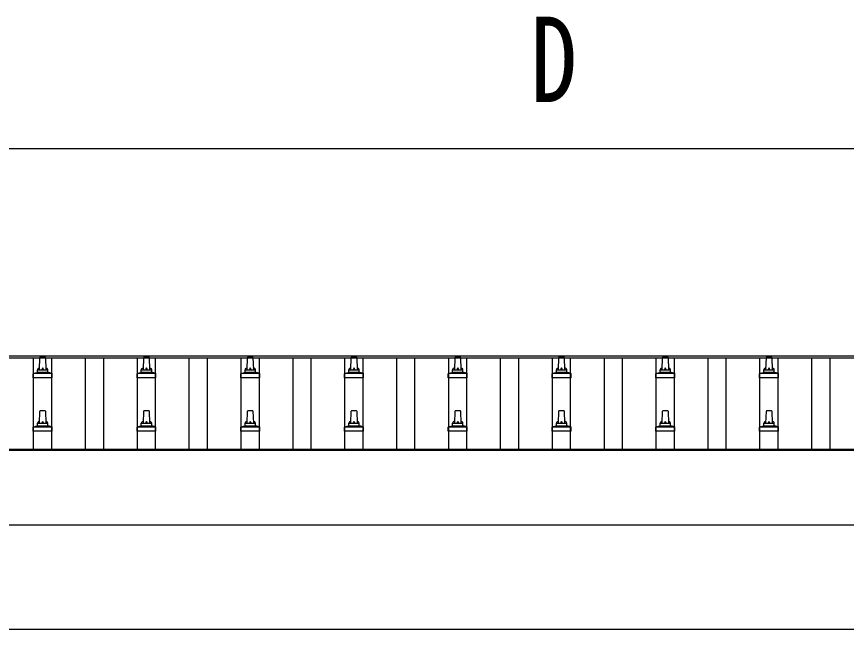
# Model space of a CAD drawing. Units: millimetres, scale not verified. Extents: x -21025 to 21025, y -14850 to 14850.
# Drawn here: x -13848 to -12248, y -1640 to -458 of the extents above; entities that cross this region are included whole.
import ezdxf
from ezdxf.enums import TextEntityAlignment as Align

# ---------------------------------------------------------------- set-up
doc = ezdxf.new("R2010")
doc.units = ezdxf.units.MM
doc.header["$LTSCALE"] = 60
for name, color, linetype in [('0-5_YKK_13', 4, 'Continuous'), ('0-6_YKK_A1', 4, 'Continuous'), ('0-7_YKK_D', 6, 'Continuous')]:
    doc.layers.add(name, color=color, linetype=linetype)
doc.styles.add('ＭＳ ゴシック', font='')
doc.styles.get('ＭＳ ゴシック').set_extended_font_data('MS Gothic')

msp = doc.modelspace()

# ---------------------------------------------------------------- linework, layer by layer
at = {"layer": '0-5_YKK_13'}
for p, q in [((-13803.4, -1139.07), (-13802.67, -1115.55)), ((-13801.68, -1114.57), (-13793.13, -1114.57)), ((-13792.13, -1115.55), (-13791.4, -1139.07)), ((-13603.4, -1139.07), (-13602.67, -1115.55)), ((-13601.68, -1114.57), (-13593.13, -1114.57)), ((-13592.13, -1115.55), (-13591.4, -1139.07)), ((-13403.4, -1139.07), (-13402.67, -1115.55)), ((-13401.68, -1114.57), (-13393.13, -1114.57)), ((-13392.13, -1115.55), (-13391.4, -1139.07)), ((-13203.4, -1139.07), (-13202.67, -1115.55)), ((-13201.68, -1114.57), (-13193.13, -1114.57)), ((-13192.13, -1115.55), (-13191.4, -1139.07)), ((-13003.4, -1139.07), (-13002.67, -1115.55)), ((-13001.68, -1114.57), (-12993.13, -1114.57)), ((-12992.13, -1115.55), (-12991.4, -1139.07)), ((-12803.4, -1139.07), (-12802.67, -1115.55)), ((-12801.68, -1114.57), (-12793.13, -1114.57)), ((-12792.13, -1115.55), (-12791.4, -1139.07)), ((-12603.4, -1139.07), (-12602.67, -1115.55)), ((-12601.68, -1114.57), (-12593.13, -1114.57)), ((-12592.13, -1115.55), (-12591.4, -1139.07)), ((-12403.4, -1139.07), (-12402.67, -1115.55)), ((-12401.68, -1114.57), (-12393.13, -1114.57)), ((-12392.13, -1115.55), (-12391.4, -1139.07)), ((-13815.65, -1154.57), (-13815.65, -1146.86)), ((-13815.27, -1146.07), (-13779.53, -1146.07)), ((-13814.89, -1145.89), (-13808.17, -1144.26)), ((-13807.78, -1144.07), (-13787.02, -1144.07)), ((-13807.4, -1143.29), (-13807.4, -1139.07)), ((-13806.4, -1139.07), (-13788.4, -1139.07)), ((-13787.4, -1143.29), (-13787.4, -1139.07)), ((-13779.92, -1145.89), (-13786.64, -1144.26)), ((-13779.15, -1154.57), (-13779.15, -1146.86)), ((-13615.65, -1154.57), (-13615.65, -1146.86)), ((-13615.27, -1146.07), (-13579.53, -1146.07)), ((-13614.89, -1145.89), (-13608.17, -1144.26)), ((-13607.78, -1144.07), (-13587.02, -1144.07)), ((-13607.4, -1143.29), (-13607.4, -1139.07)), ((-13606.4, -1139.07), (-13588.4, -1139.07)), ((-13587.4, -1143.29), (-13587.4, -1139.07)), ((-13579.92, -1145.89), (-13586.64, -1144.26)), ((-13579.15, -1154.57), (-13579.15, -1146.86)), ((-13415.65, -1154.57), (-13415.65, -1146.86)), ((-13415.27, -1146.07), (-13379.53, -1146.07)), ((-13414.89, -1145.89), (-13408.17, -1144.26)), ((-13407.78, -1144.07), (-13387.02, -1144.07)), ((-13407.4, -1143.29), (-13407.4, -1139.07)), ((-13406.4, -1139.07), (-13388.4, -1139.07)), ((-13387.4, -1143.29), (-13387.4, -1139.07)), ((-13379.92, -1145.89), (-13386.64, -1144.26)), ((-13379.15, -1154.57), (-13379.15, -1146.86)), ((-13215.65, -1154.57), (-13215.65, -1146.86)), ((-13215.27, -1146.07), (-13179.53, -1146.07)), ((-13214.89, -1145.89), (-13208.17, -1144.26)), ((-13207.78, -1144.07), (-13187.02, -1144.07)), ((-13207.4, -1143.29), (-13207.4, -1139.07)), ((-13206.4, -1139.07), (-13188.4, -1139.07)), ((-13187.4, -1143.29), (-13187.4, -1139.07)), ((-13179.92, -1145.89), (-13186.64, -1144.26)), ((-13179.15, -1154.57), (-13179.15, -1146.86)), ((-13015.65, -1154.57), (-13015.65, -1146.86)), ((-13015.27, -1146.07), (-12979.53, -1146.07)), ((-13014.89, -1145.89), (-13008.17, -1144.26)), ((-13007.78, -1144.07), (-12987.02, -1144.07)), ((-13007.4, -1143.29), (-13007.4, -1139.07)), ((-13006.4, -1139.07), (-12988.4, -1139.07)), ((-12987.4, -1143.29), (-12987.4, -1139.07)), ((-12979.92, -1145.89), (-12986.64, -1144.26)), ((-12979.15, -1154.57), (-12979.15, -1146.86)), ((-12815.65, -1154.57), (-12815.65, -1146.86)), ((-12815.27, -1146.07), (-12779.53, -1146.07)), ((-12814.89, -1145.89), (-12808.17, -1144.26)), ((-12807.78, -1144.07), (-12787.02, -1144.07)), ((-12807.4, -1143.29), (-12807.4, -1139.07)), ((-12806.4, -1139.07), (-12788.4, -1139.07)), ((-12787.4, -1143.29), (-12787.4, -1139.07)), ((-12779.92, -1145.89), (-12786.64, -1144.26)), ((-12779.15, -1154.57), (-12779.15, -1146.86)), ((-12615.65, -1154.57), (-12615.65, -1146.86)), ((-12615.27, -1146.07), (-12579.53, -1146.07)), ((-12614.89, -1145.89), (-12608.17, -1144.26)), ((-12607.78, -1144.07), (-12587.02, -1144.07)), ((-12607.4, -1143.29), (-12607.4, -1139.07)), ((-12606.4, -1139.07), (-12588.4, -1139.07)), ((-12587.4, -1143.29), (-12587.4, -1139.07)), ((-12579.92, -1145.89), (-12586.64, -1144.26)), ((-12579.15, -1154.57), (-12579.15, -1146.86)), ((-12415.65, -1154.57), (-12415.65, -1146.86)), ((-12415.27, -1146.07), (-12379.53, -1146.07)), ((-12414.89, -1145.89), (-12408.17, -1144.26)), ((-12407.78, -1144.07), (-12387.02, -1144.07)), ((-12407.4, -1143.29), (-12407.4, -1139.07)), ((-12406.4, -1139.07), (-12388.4, -1139.07)), ((-12387.4, -1143.29), (-12387.4, -1139.07)), ((-12379.92, -1145.89), (-12386.64, -1144.26)), ((-12379.15, -1154.57), (-12379.15, -1146.86)), ((-13779.15, -1154.57), (-13815.65, -1154.57)), ((-13579.15, -1154.57), (-13615.65, -1154.57)), ((-13379.15, -1154.57), (-13415.65, -1154.57)), ((-13179.15, -1154.57), (-13215.65, -1154.57)), ((-12979.15, -1154.57), (-13015.65, -1154.57)), ((-12779.15, -1154.57), (-12815.65, -1154.57)), ((-12579.15, -1154.57), (-12615.65, -1154.57)), ((-12379.15, -1154.57), (-12415.65, -1154.57)), ((-13803.4, -1242.41), (-13802.67, -1218.88)), ((-13801.68, -1217.91), (-13793.13, -1217.91)), ((-13792.13, -1218.88), (-13791.4, -1242.41)), ((-13603.4, -1242.41), (-13602.67, -1218.88)), ((-13601.68, -1217.91), (-13593.13, -1217.91)), ((-13592.13, -1218.88), (-13591.4, -1242.41)), ((-13403.4, -1242.41), (-13402.67, -1218.88)), ((-13401.68, -1217.91), (-13393.13, -1217.91)), ((-13392.13, -1218.88), (-13391.4, -1242.41)), ((-13203.4, -1242.41), (-13202.67, -1218.88)), ((-13201.68, -1217.91), (-13193.13, -1217.91)), ((-13192.13, -1218.88), (-13191.4, -1242.41)), ((-13003.4, -1242.41), (-13002.67, -1218.88)), ((-13001.68, -1217.91), (-12993.13, -1217.91)), ((-12992.13, -1218.88), (-12991.4, -1242.41)), ((-12803.4, -1242.41), (-12802.67, -1218.88)), ((-12801.68, -1217.91), (-12793.13, -1217.91)), ((-12792.13, -1218.88), (-12791.4, -1242.41)), ((-12603.4, -1242.41), (-12602.67, -1218.88)), ((-12601.68, -1217.91), (-12593.13, -1217.91)), ((-12592.13, -1218.88), (-12591.4, -1242.41)), ((-12403.4, -1242.41), (-12402.67, -1218.88)), ((-12401.68, -1217.91), (-12393.13, -1217.91)), ((-12392.13, -1218.88), (-12391.4, -1242.41)), ((-13807.78, -1247.41), (-13787.02, -1247.41)), ((-13807.4, -1246.62), (-13807.4, -1242.41)), ((-13806.4, -1242.41), (-13788.4, -1242.41)), ((-13787.4, -1246.62), (-13787.4, -1242.41)), ((-13607.78, -1247.41), (-13587.02, -1247.41)), ((-13607.4, -1246.62), (-13607.4, -1242.41)), ((-13606.4, -1242.41), (-13588.4, -1242.41)), ((-13587.4, -1246.62), (-13587.4, -1242.41)), ((-13407.78, -1247.41), (-13387.02, -1247.41)), ((-13407.4, -1246.62), (-13407.4, -1242.41)), ((-13406.4, -1242.41), (-13388.4, -1242.41)), ((-13387.4, -1246.62), (-13387.4, -1242.41)), ((-13207.78, -1247.41), (-13187.02, -1247.41)), ((-13207.4, -1246.62), (-13207.4, -1242.41)), ((-13206.4, -1242.41), (-13188.4, -1242.41)), ((-13187.4, -1246.62), (-13187.4, -1242.41)), ((-13007.78, -1247.41), (-12987.02, -1247.41)), ((-13007.4, -1246.62), (-13007.4, -1242.41)), ((-13006.4, -1242.41), (-12988.4, -1242.41)), ((-12987.4, -1246.62), (-12987.4, -1242.41)), ((-12807.78, -1247.41), (-12787.02, -1247.41)), ((-12807.4, -1246.62), (-12807.4, -1242.41)), ((-12806.4, -1242.41), (-12788.4, -1242.41)), ((-12787.4, -1246.62), (-12787.4, -1242.41)), ((-12607.78, -1247.41), (-12587.02, -1247.41)), ((-12607.4, -1246.62), (-12607.4, -1242.41)), ((-12606.4, -1242.41), (-12588.4, -1242.41)), ((-12587.4, -1246.62), (-12587.4, -1242.41)), ((-12407.78, -1247.41), (-12387.02, -1247.41)), ((-12407.4, -1246.62), (-12407.4, -1242.41)), ((-12406.4, -1242.41), (-12388.4, -1242.41)), ((-12387.4, -1246.62), (-12387.4, -1242.41)), ((-13815.65, -1257.91), (-13815.65, -1250.19)), ((-13779.15, -1257.91), (-13815.65, -1257.91)), ((-13815.27, -1249.41), (-13779.53, -1249.41)), ((-13814.89, -1249.22), (-13808.17, -1247.59)), ((-13779.92, -1249.22), (-13786.64, -1247.59)), ((-13779.15, -1257.91), (-13779.15, -1250.19)), ((-13615.65, -1257.91), (-13615.65, -1250.19)), ((-13579.15, -1257.91), (-13615.65, -1257.91)), ((-13615.27, -1249.41), (-13579.53, -1249.41)), ((-13614.89, -1249.22), (-13608.17, -1247.59)), ((-13579.92, -1249.22), (-13586.64, -1247.59)), ((-13579.15, -1257.91), (-13579.15, -1250.19)), ((-13415.65, -1257.91), (-13415.65, -1250.19)), ((-13379.15, -1257.91), (-13415.65, -1257.91)), ((-13415.27, -1249.41), (-13379.53, -1249.41)), ((-13414.89, -1249.22), (-13408.17, -1247.59)), ((-13379.92, -1249.22), (-13386.64, -1247.59)), ((-13379.15, -1257.91), (-13379.15, -1250.19)), ((-13215.65, -1257.91), (-13215.65, -1250.19)), ((-13179.15, -1257.91), (-13215.65, -1257.91)), ((-13215.27, -1249.41), (-13179.53, -1249.41)), ((-13214.89, -1249.22), (-13208.17, -1247.59)), ((-13179.92, -1249.22), (-13186.64, -1247.59)), ((-13179.15, -1257.91), (-13179.15, -1250.19)), ((-13015.65, -1257.91), (-13015.65, -1250.19)), ((-12979.15, -1257.91), (-13015.65, -1257.91)), ((-13015.27, -1249.41), (-12979.53, -1249.41)), ((-13014.89, -1249.22), (-13008.17, -1247.59)), ((-12979.92, -1249.22), (-12986.64, -1247.59)), ((-12979.15, -1257.91), (-12979.15, -1250.19)), ((-12815.65, -1257.91), (-12815.65, -1250.19)), ((-12779.15, -1257.91), (-12815.65, -1257.91)), ((-12815.27, -1249.41), (-12779.53, -1249.41)), ((-12814.89, -1249.22), (-12808.17, -1247.59)), ((-12779.92, -1249.22), (-12786.64, -1247.59)), ((-12779.15, -1257.91), (-12779.15, -1250.19)), ((-12615.65, -1257.91), (-12615.65, -1250.19)), ((-12579.15, -1257.91), (-12615.65, -1257.91)), ((-12615.27, -1249.41), (-12579.53, -1249.41)), ((-12614.89, -1249.22), (-12608.17, -1247.59)), ((-12579.92, -1249.22), (-12586.64, -1247.59)), ((-12579.15, -1257.91), (-12579.15, -1250.19)), ((-12415.65, -1257.91), (-12415.65, -1250.19)), ((-12379.15, -1257.91), (-12415.65, -1257.91)), ((-12415.27, -1249.41), (-12379.53, -1249.41)), ((-12414.89, -1249.22), (-12408.17, -1247.59)), ((-12379.92, -1249.22), (-12386.64, -1247.59)), ((-12379.15, -1257.91), (-12379.15, -1250.19))]:
    msp.add_line(p, q, dxfattribs=at)
for centre, radius, start, end in [((-13801.68, -1115.57), 1, 90, 178.60509), ((-13793.13, -1115.57), 1, 1.39491, 90), ((-13601.68, -1115.57), 1, 90, 178.60509), ((-13593.13, -1115.57), 1, 1.39491, 90), ((-13401.68, -1115.57), 1, 90, 178.60509), ((-13393.13, -1115.57), 1, 1.39491, 90), ((-13201.68, -1115.57), 1, 90, 178.60509), ((-13193.13, -1115.57), 1, 1.39491, 90), ((-13001.68, -1115.57), 1, 90, 178.60509), ((-12993.13, -1115.57), 1, 1.39491, 90), ((-12801.68, -1115.57), 1, 90, 178.60509), ((-12793.13, -1115.57), 1, 1.39491, 90), ((-12601.68, -1115.57), 1, 90, 178.60509), ((-12593.13, -1115.57), 1, 1.39491, 90), ((-12401.68, -1115.57), 1, 90, 178.60509), ((-12393.13, -1115.57), 1, 1.39491, 90), ((-13803.32, -1139.71), 4.13, 90, 171.17633), ((-13794.07, -1139.07), 4.83, 133.60282, 180), ((-13800.73, -1139.07), 4.83, 0, 46.39718), ((-13791.49, -1139.71), 4.13, 8.82367, 90), ((-13603.32, -1139.71), 4.13, 90, 171.17633), ((-13594.07, -1139.07), 4.83, 133.60282, 180), ((-13600.73, -1139.07), 4.83, 0, 46.39718), ((-13591.49, -1139.71), 4.13, 8.82367, 90), ((-13403.32, -1139.71), 4.13, 90, 171.17633), ((-13394.07, -1139.07), 4.83, 133.60282, 180), ((-13400.73, -1139.07), 4.83, 0, 46.39718), ((-13391.49, -1139.71), 4.13, 8.82367, 90), ((-13203.32, -1139.71), 4.13, 90, 171.17633), ((-13194.07, -1139.07), 4.83, 133.60282, 180), ((-13200.73, -1139.07), 4.83, 0, 46.39718), ((-13191.49, -1139.71), 4.13, 8.82367, 90), ((-13003.32, -1139.71), 4.13, 90, 171.17633), ((-12994.07, -1139.07), 4.83, 133.60282, 180), ((-13000.73, -1139.07), 4.83, 0, 46.39718), ((-12991.49, -1139.71), 4.13, 8.82367, 90), ((-12803.32, -1139.71), 4.13, 90, 171.17633), ((-12794.07, -1139.07), 4.83, 133.60282, 180), ((-12800.73, -1139.07), 4.83, 0, 46.39718), ((-12791.49, -1139.71), 4.13, 8.82367, 90), ((-12603.32, -1139.71), 4.13, 90, 171.17633), ((-12594.07, -1139.07), 4.83, 133.60282, 180), ((-12600.73, -1139.07), 4.83, 0, 46.39718), ((-12591.49, -1139.71), 4.13, 8.82367, 90), ((-12403.32, -1139.71), 4.13, 90, 171.17633), ((-12394.07, -1139.07), 4.83, 133.60282, 180), ((-12400.73, -1139.07), 4.83, 0, 46.39718), ((-12391.49, -1139.71), 4.13, 8.82367, 90), ((-13814.65, -1146.86), 1, 103.62699, 180), ((-13808.4, -1143.29), 1, 283.62699, 0), ((-13806.4, -1140.07), 1, 90, 180), ((-13788.4, -1140.07), 1, 0, 90), ((-13786.4, -1143.29), 1, 180, 256.37301), ((-13780.15, -1146.86), 1, 0, 76.37301), ((-13614.65, -1146.86), 1, 103.62699, 180), ((-13608.4, -1143.29), 1, 283.62699, 0), ((-13606.4, -1140.07), 1, 90, 180), ((-13588.4, -1140.07), 1, 0, 90), ((-13586.4, -1143.29), 1, 180, 256.37301), ((-13580.15, -1146.86), 1, 0, 76.37301), ((-13414.65, -1146.86), 1, 103.62699, 180), ((-13408.4, -1143.29), 1, 283.62699, 0), ((-13406.4, -1140.07), 1, 90, 180), ((-13388.4, -1140.07), 1, 0, 90), ((-13386.4, -1143.29), 1, 180, 256.37301), ((-13380.15, -1146.86), 1, 0, 76.37301), ((-13214.65, -1146.86), 1, 103.62699, 180), ((-13208.4, -1143.29), 1, 283.62699, 0), ((-13206.4, -1140.07), 1, 90, 180), ((-13188.4, -1140.07), 1, 0, 90), ((-13186.4, -1143.29), 1, 180, 256.37301), ((-13180.15, -1146.86), 1, 0, 76.37301), ((-13014.65, -1146.86), 1, 103.62699, 180), ((-13008.4, -1143.29), 1, 283.62699, 0), ((-13006.4, -1140.07), 1, 90, 180), ((-12988.4, -1140.07), 1, 0, 90), ((-12986.4, -1143.29), 1, 180, 256.37301), ((-12980.15, -1146.86), 1, 0, 76.37301), ((-12814.65, -1146.86), 1, 103.62699, 180), ((-12808.4, -1143.29), 1, 283.62699, 0), ((-12806.4, -1140.07), 1, 90, 180), ((-12788.4, -1140.07), 1, 0, 90), ((-12786.4, -1143.29), 1, 180, 256.37301), ((-12780.15, -1146.86), 1, 0, 76.37301), ((-12614.65, -1146.86), 1, 103.62699, 180), ((-12608.4, -1143.29), 1, 283.62699, 0), ((-12606.4, -1140.07), 1, 90, 180), ((-12588.4, -1140.07), 1, 0, 90), ((-12586.4, -1143.29), 1, 180, 256.37301), ((-12580.15, -1146.86), 1, 0, 76.37301), ((-12414.65, -1146.86), 1, 103.62699, 180), ((-12408.4, -1143.29), 1, 283.62699, 0), ((-12406.4, -1140.07), 1, 90, 180), ((-12388.4, -1140.07), 1, 0, 90), ((-12386.4, -1143.29), 1, 180, 256.37301), ((-12380.15, -1146.86), 1, 0, 76.37301), ((-13801.68, -1218.91), 1, 90, 178.60509), ((-13793.13, -1218.91), 1, 1.39491, 90), ((-13601.68, -1218.91), 1, 90, 178.60509), ((-13593.13, -1218.91), 1, 1.39491, 90), ((-13401.68, -1218.91), 1, 90, 178.60509), ((-13393.13, -1218.91), 1, 1.39491, 90), ((-13201.68, -1218.91), 1, 90, 178.60509), ((-13193.13, -1218.91), 1, 1.39491, 90), ((-13001.68, -1218.91), 1, 90, 178.60509), ((-12993.13, -1218.91), 1, 1.39491, 90), ((-12801.68, -1218.91), 1, 90, 178.60509), ((-12793.13, -1218.91), 1, 1.39491, 90), ((-12601.68, -1218.91), 1, 90, 178.60509), ((-12593.13, -1218.91), 1, 1.39491, 90), ((-12401.68, -1218.91), 1, 90, 178.60509), ((-12393.13, -1218.91), 1, 1.39491, 90), ((-13808.4, -1246.62), 1, 283.62699, 0), ((-13803.32, -1243.04), 4.13, 90, 171.17633), ((-13806.4, -1243.41), 1, 90, 180), ((-13794.07, -1242.41), 4.83, 133.60282, 180), ((-13800.73, -1242.41), 4.83, 0, 46.39718), ((-13791.49, -1243.04), 4.13, 8.82367, 90), ((-13788.4, -1243.41), 1, 0, 90), ((-13786.4, -1246.62), 1, 180, 256.37301), ((-13608.4, -1246.62), 1, 283.62699, 0), ((-13603.32, -1243.04), 4.13, 90, 171.17633), ((-13606.4, -1243.41), 1, 90, 180), ((-13594.07, -1242.41), 4.83, 133.60282, 180), ((-13600.73, -1242.41), 4.83, 0, 46.39718), ((-13591.49, -1243.04), 4.13, 8.82367, 90), ((-13588.4, -1243.41), 1, 0, 90), ((-13586.4, -1246.62), 1, 180, 256.37301), ((-13408.4, -1246.62), 1, 283.62699, 0), ((-13403.32, -1243.04), 4.13, 90, 171.17633), ((-13406.4, -1243.41), 1, 90, 180), ((-13394.07, -1242.41), 4.83, 133.60282, 180), ((-13400.73, -1242.41), 4.83, 0, 46.39718), ((-13391.49, -1243.04), 4.13, 8.82367, 90), ((-13388.4, -1243.41), 1, 0, 90), ((-13386.4, -1246.62), 1, 180, 256.37301), ((-13208.4, -1246.62), 1, 283.62699, 0), ((-13203.32, -1243.04), 4.13, 90, 171.17633), ((-13206.4, -1243.41), 1, 90, 180), ((-13194.07, -1242.41), 4.83, 133.60282, 180), ((-13200.73, -1242.41), 4.83, 0, 46.39718), ((-13191.49, -1243.04), 4.13, 8.82367, 90), ((-13188.4, -1243.41), 1, 0, 90), ((-13186.4, -1246.62), 1, 180, 256.37301), ((-13008.4, -1246.62), 1, 283.62699, 0), ((-13003.32, -1243.04), 4.13, 90, 171.17633), ((-13006.4, -1243.41), 1, 90, 180), ((-12994.07, -1242.41), 4.83, 133.60282, 180), ((-13000.73, -1242.41), 4.83, 0, 46.39718), ((-12991.49, -1243.04), 4.13, 8.82367, 90), ((-12988.4, -1243.41), 1, 0, 90), ((-12986.4, -1246.62), 1, 180, 256.37301), ((-12808.4, -1246.62), 1, 283.62699, 0), ((-12803.32, -1243.04), 4.13, 90, 171.17633), ((-12806.4, -1243.41), 1, 90, 180), ((-12794.07, -1242.41), 4.83, 133.60282, 180), ((-12800.73, -1242.41), 4.83, 0, 46.39718), ((-12791.49, -1243.04), 4.13, 8.82367, 90), ((-12788.4, -1243.41), 1, 0, 90), ((-12786.4, -1246.62), 1, 180, 256.37301), ((-12608.4, -1246.62), 1, 283.62699, 0), ((-12603.32, -1243.04), 4.13, 90, 171.17633), ((-12606.4, -1243.41), 1, 90, 180), ((-12594.07, -1242.41), 4.83, 133.60282, 180), ((-12600.73, -1242.41), 4.83, 0, 46.39718), ((-12591.49, -1243.04), 4.13, 8.82367, 90), ((-12588.4, -1243.41), 1, 0, 90), ((-12586.4, -1246.62), 1, 180, 256.37301), ((-12408.4, -1246.62), 1, 283.62699, 0), ((-12403.32, -1243.04), 4.13, 90, 171.17633), ((-12406.4, -1243.41), 1, 90, 180), ((-12394.07, -1242.41), 4.83, 133.60282, 180), ((-12400.73, -1242.41), 4.83, 0, 46.39718), ((-12391.49, -1243.04), 4.13, 8.82367, 90), ((-12388.4, -1243.41), 1, 0, 90), ((-12386.4, -1246.62), 1, 180, 256.37301), ((-13814.65, -1250.19), 1, 103.62699, 180), ((-13780.15, -1250.19), 1, 0, 76.37301), ((-13614.65, -1250.19), 1, 103.62699, 180), ((-13580.15, -1250.19), 1, 0, 76.37301), ((-13414.65, -1250.19), 1, 103.62699, 180), ((-13380.15, -1250.19), 1, 0, 76.37301), ((-13214.65, -1250.19), 1, 103.62699, 180), ((-13180.15, -1250.19), 1, 0, 76.37301), ((-13014.65, -1250.19), 1, 103.62699, 180), ((-12980.15, -1250.19), 1, 0, 76.37301), ((-12814.65, -1250.19), 1, 103.62699, 180), ((-12780.15, -1250.19), 1, 0, 76.37301), ((-12614.65, -1250.19), 1, 103.62699, 180), ((-12580.15, -1250.19), 1, 0, 76.37301), ((-12414.65, -1250.19), 1, 103.62699, 180), ((-12380.15, -1250.19), 1, 0, 76.37301)]:
    msp.add_arc(centre, radius, start, end, dxfattribs=at)
at = {"layer": '0-6_YKK_A1'}
for p, q in [((-17020.4, -1112.55), (-11619.9, -1112.55)), ((-17020.4, -1116.14), (-11597.4, -1116.14)), ((-13814.9, -1292.6), (-13814.9, -1116.14)), ((-13779.9, -1292.6), (-13779.9, -1116.14)), ((-13714.9, -1292.6), (-13714.9, -1116.14)), ((-13679.9, -1292.6), (-13679.9, -1116.14)), ((-13614.9, -1292.6), (-13614.9, -1116.14)), ((-13579.9, -1292.6), (-13579.9, -1116.14)), ((-13514.9, -1292.6), (-13514.9, -1116.14)), ((-13479.9, -1292.6), (-13479.9, -1116.14)), ((-13414.9, -1292.6), (-13414.9, -1116.14)), ((-13379.9, -1292.6), (-13379.9, -1116.14)), ((-13314.9, -1292.6), (-13314.9, -1116.14)), ((-13279.9, -1292.6), (-13279.9, -1116.14)), ((-13214.9, -1292.6), (-13214.9, -1116.14)), ((-13179.9, -1292.6), (-13179.9, -1116.14)), ((-13114.9, -1292.6), (-13114.9, -1116.14)), ((-13079.9, -1292.6), (-13079.9, -1116.14)), ((-13014.9, -1292.6), (-13014.9, -1116.14)), ((-12979.9, -1292.6), (-12979.9, -1116.14)), ((-12914.9, -1292.6), (-12914.9, -1116.14)), ((-12879.9, -1292.6), (-12879.9, -1116.14)), ((-12814.9, -1292.6), (-12814.9, -1116.14)), ((-12779.9, -1292.6), (-12779.9, -1116.14)), ((-12714.9, -1292.6), (-12714.9, -1116.14)), ((-12679.9, -1292.6), (-12679.9, -1116.14)), ((-12614.9, -1292.6), (-12614.9, -1116.14)), ((-12579.9, -1292.6), (-12579.9, -1116.14)), ((-12514.9, -1292.6), (-12514.9, -1116.14)), ((-12479.9, -1292.6), (-12479.9, -1116.14)), ((-12414.9, -1292.6), (-12414.9, -1116.14)), ((-12379.9, -1292.6), (-12379.9, -1116.14)), ((-12314.9, -1292.6), (-12314.9, -1116.14)), ((-12279.9, -1292.6), (-12279.9, -1116.14)), ((-17020.4, -1292.6), (-11607.4, -1292.6)), ((-17015.7, -1294.15), (-11607.4, -1294.15)), ((-11607.4, -1439.03), (-17015.7, -1439.03)), ((-11612.4, -1640), (-16903.9, -1640))]:
    msp.add_line(p, q, dxfattribs=at)
at = {"layer": '0-7_YKK_D'}
msp.add_line((-16782.4, -712.55), (-8812.4, -712.55), dxfattribs=at)

# ---------------------------------------------------------------- texts
at = {"layer": '0-7_YKK_D', "style": 'ＭＳ ゴシック', "width": 0.8}
msp.add_text('D', height=165, dxfattribs=at).set_placement((-12857.4, -672.55), align=Align.BOTTOM_LEFT)

doc.saveas('drawing.dxf')
